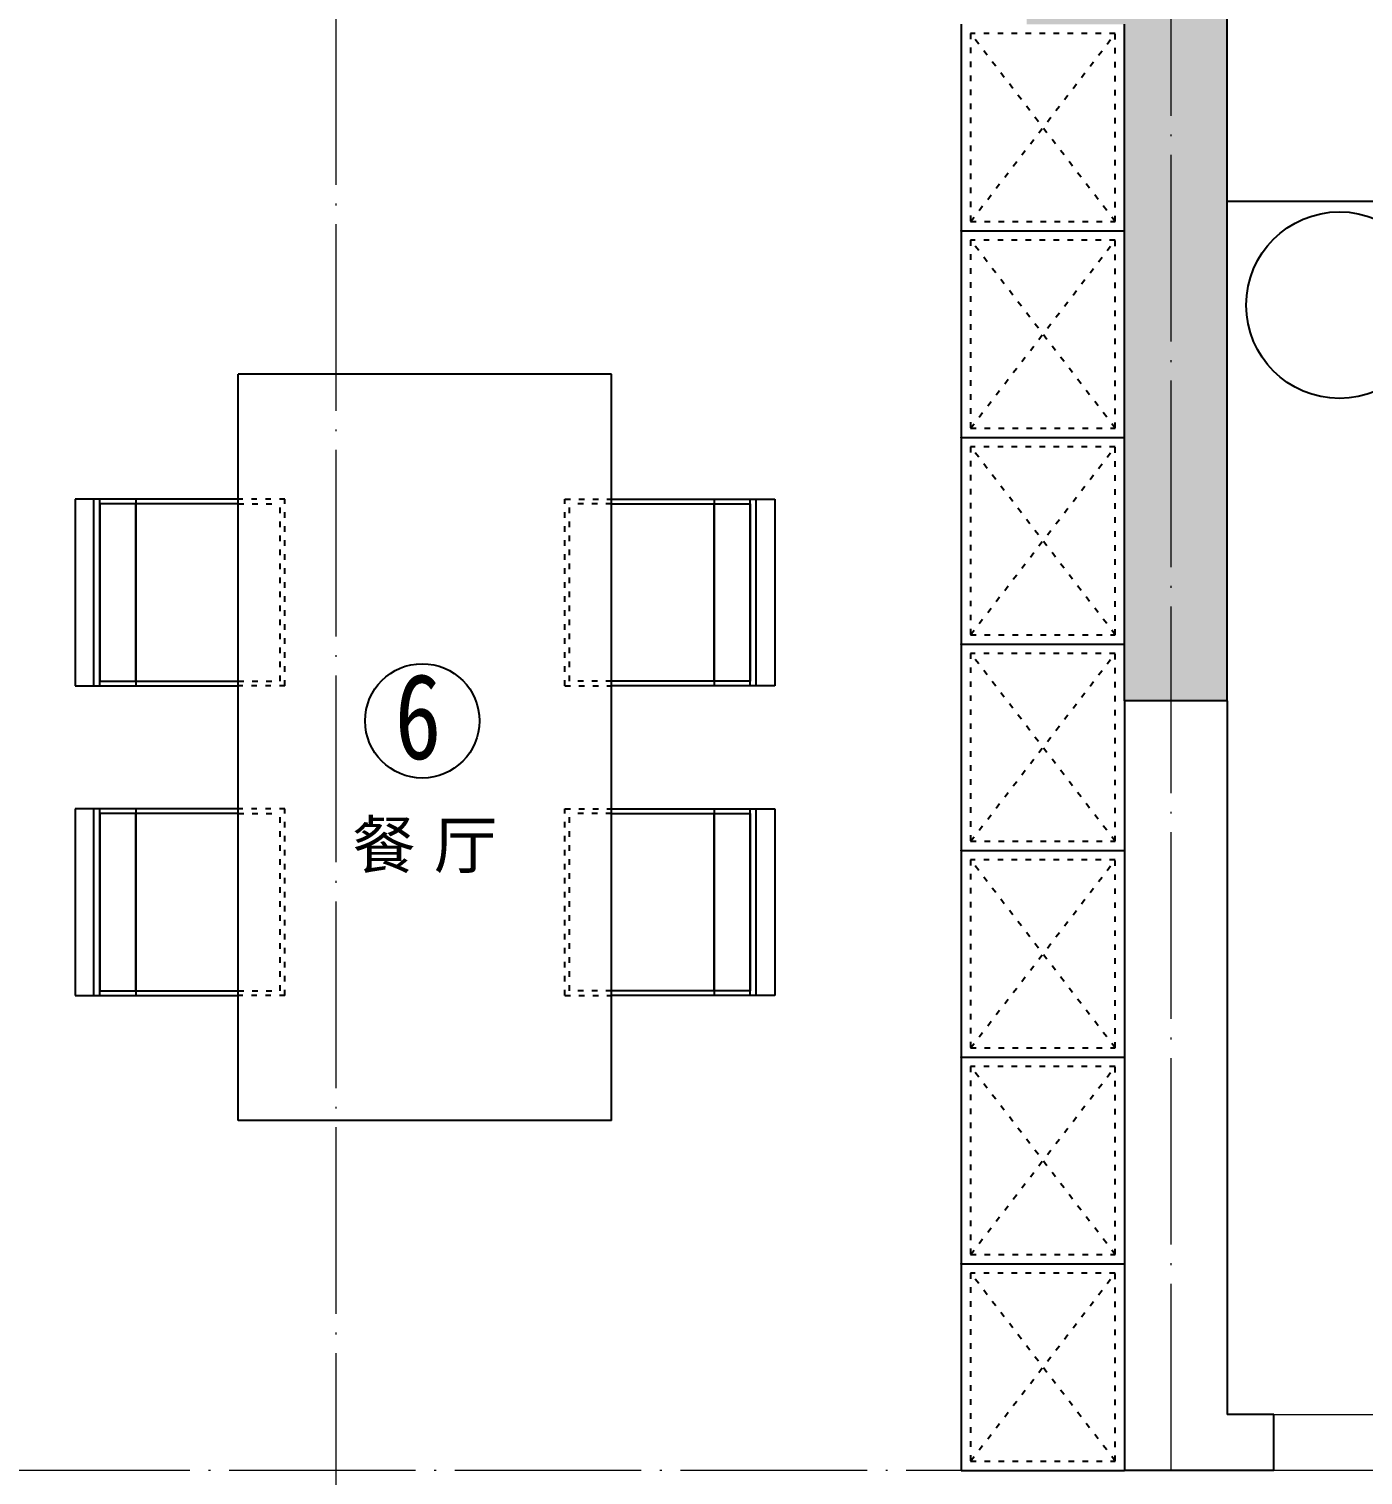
# Model space of a CAD drawing. Header units: inches. Extents: x -50945 to 250244, y -404780 to 18493.
# Drawn here: x 108350 to 111210, y -325140 to -322040 of the extents above; entities that cross this region are included whole.
import ezdxf

# ---------------------------------------------------------------- set-up
doc = ezdxf.new("R2010")
doc.units = ezdxf.units.IN
doc.header["$MEASUREMENT"] = 0
doc.linetypes.add('ACAD_ISO03W100', pattern=[30, 12, -18])
doc.linetypes.add('DOTE', pattern=[2.42, 2, -0.2, 0.02, -0.2])
for name, color, linetype in [('D-ARCHI', 250, 'Continuous'), ('EVH 立面填充', 8, 'Continuous'), ('IBS-182-原建筑非承重墙', 150, 'Continuous'), ('IBS-200-原建筑承重墙柱', 200, 'Continuous'), ('IDS-040-固定高家具', 40, 'Continuous'), ('IFF-51-活动家具', 51, 'Continuous'), ('房间编号', 50, 'Continuous')]:
    doc.layers.add(name, color=color, linetype=linetype)
doc.layers.add('门', color=65, linetype='Continuous', lineweight=13)
doc.styles.add('ARI', font='', dxfattribs={"width": 0.8, "height": 200})
doc.styles.add('MtXpl_Arial_Unicode_', font='Arial Unicode.ttf')
doc.styles.get('ARI').set_extended_font_data('SimSun')

msp = doc.modelspace()

# ---------------------------------------------------------------- hatches: boundary and pattern name
at = {"layer": 'EVH 立面填充'}
h = msp.add_hatch(color=256, dxfattribs=at)
h.dxf.hatch_style = 1
h.paths.add_polyline_path([(110698.67, -322030.4), (110698.67, -323480.4), (110918.67, -323480.4), (110918.67, -321790.4), (110488.67, -321790.4), (110488.67, -322030.4)])

# ---------------------------------------------------------------- linework, layer by layer
for p in [(110348.67, -322473.26), (110348.67, -322916.11), (110348.67, -323358.97), (110348.67, -323801.83), (110348.67, -324244.69), (110348.67, -324687.54)]:
    msp.add_point(p)
at = {"layer": 'D-ARCHI', "color": 251, "linetype": 'DOTE', "lineweight": 5, "ltscale": 200}
for p, q in [((109008.37, -332538.73), (109008.37, -317590.16)), ((110798.67, -325130.4), (110798.67, -317590.16)), ((116438.67, -325130.4), (96111.41, -325130.4))]:
    msp.add_line(p, q, dxfattribs=at)
at = {"layer": 'IBS-182-原建筑非承重墙'}
for p, q in [((110698.67, -323480.4), (110698.67, -325130.4)), ((110918.67, -323480.4), (110918.67, -325010.4)), ((111018.67, -325010.4), (110918.67, -325010.4)), ((111018.67, -325130.4), (111018.67, -325010.4)), ((111018.67, -325130.4), (110698.67, -325130.4))]:
    msp.add_line(p, q, dxfattribs=at)
at = {"layer": 'IBS-200-原建筑承重墙柱', "ltscale": 0.02}
for p, q in [((110918.67, -323480.4), (110918.67, -321790.4)), ((110698.67, -323480.4), (110698.67, -322030.4)), ((110918.67, -323480.4), (110698.67, -323480.4))]:
    msp.add_line(p, q, dxfattribs=at)
at = {"layer": 'IDS-040-固定高家具'}
for p, q in [((110348.67, -322030.4), (110348.67, -325130.4)), ((113498.67, -322410.4), (110918.67, -322410.4)), ((110348.67, -322473.26), (110698.67, -322473.26)), ((110348.67, -322916.11), (110698.67, -322916.11)), ((110348.67, -323358.97), (110698.67, -323358.97)), ((110348.67, -323801.83), (110698.67, -323801.83)), ((110348.67, -324244.69), (110698.67, -324244.69)), ((110348.67, -324687.54), (110698.67, -324687.54)), ((110348.67, -325130.4), (110698.67, -325130.4))]:
    msp.add_line(p, q, dxfattribs=at)
at = {"layer": 'IDS-040-固定高家具', "linetype": 'ACAD_ISO03W100'}
for p, q in [((110368.67, -322453.26), (110678.67, -322050.4)), ((110678.67, -322453.26), (110368.67, -322050.4)), ((110368.67, -322896.11), (110678.67, -322493.26)), ((110678.67, -322896.11), (110368.67, -322493.26)), ((110368.67, -323338.97), (110678.67, -322936.11)), ((110678.67, -323338.97), (110368.67, -322936.11)), ((110368.67, -323781.83), (110678.67, -323378.97)), ((110678.67, -323781.83), (110368.67, -323378.97)), ((110368.67, -324224.69), (110678.67, -323821.83)), ((110678.67, -324224.69), (110368.67, -323821.83)), ((110368.67, -324667.54), (110678.67, -324264.69)), ((110678.67, -324667.54), (110368.67, -324264.69)), ((110368.67, -325110.4), (110678.67, -324707.54)), ((110678.67, -325110.4), (110368.67, -324707.54))]:
    msp.add_line(p, q, dxfattribs=at)
for points in [[(110368.67, -322453.26), (110678.67, -322453.26), (110678.67, -322050.4), (110368.67, -322050.4)], [(110368.67, -322896.11), (110678.67, -322896.11), (110678.67, -322493.26), (110368.67, -322493.26)], [(110368.67, -323338.97), (110678.67, -323338.97), (110678.67, -322936.11), (110368.67, -322936.11)], [(110368.67, -323781.83), (110678.67, -323781.83), (110678.67, -323378.97), (110368.67, -323378.97)], [(110368.67, -324224.69), (110678.67, -324224.69), (110678.67, -323821.83), (110368.67, -323821.83)], [(110368.67, -324667.54), (110678.67, -324667.54), (110678.67, -324264.69), (110368.67, -324264.69)], [(110368.67, -325110.4), (110678.67, -325110.4), (110678.67, -324707.54), (110368.67, -324707.54)]]:
    msp.add_lwpolyline(points, close=True, dxfattribs=at)
at = {"layer": 'IDS-040-固定高家具'}
msp.add_circle((111159.52, -322632.48), 200, dxfattribs=at)
at = {"layer": 'IFF-51-活动家具'}
for p, q in [((109598.67, -322780.4, 0), (108798.67, -322780.4, 0)), ((108798.67, -324380.4, 0), (108798.67, -322780.4)), ((109598.67, -324380.4), (109598.67, -322780.4)), ((108798.67, -323048.62, 0), (108448.67, -323048.62, 0)), ((108448.67, -323048.62, 0), (108448.67, -323448.62, 0)), ((108488.67, -323048.62, 0), (108448.67, -323048.62, 0)), ((108488.67, -323448.62, 0), (108488.67, -323048.62, 0)), ((108501.43, -323448.62, 0), (108501.43, -323048.62, 0)), ((108578.67, -323048.62, 0), (108578.67, -323448.62, 0)), ((109598.67, -323048.62, 0), (109948.67, -323048.62, 0)), ((109818.67, -323048.62, 0), (109818.67, -323448.62, 0)), ((109895.91, -323448.62, 0), (109895.91, -323048.62, 0)), ((109908.67, -323448.62, 0), (109908.67, -323048.62, 0)), ((109908.67, -323048.62, 0), (109948.67, -323048.62, 0)), ((109948.67, -323048.62, 0), (109948.67, -323448.62, 0)), ((108501.43, -323058.62, 0), (108501.43, -323438.62, 0)), ((108578.67, -323058.62, 0), (108501.43, -323058.62, 0)), ((108578.67, -323058.62, 0), (108578.67, -323438.62, 0)), ((108798.67, -323058.62, 0), (108578.67, -323058.62, 0)), ((108578.67, -323438.62, 0), (108578.67, -323058.62, 0)), ((109598.67, -323058.62, 0), (109818.67, -323058.62, 0)), ((109818.67, -323058.62, 0), (109818.67, -323438.62, 0)), ((109818.67, -323438.62, 0), (109818.67, -323058.62, 0)), ((109818.67, -323058.62, 0), (109895.91, -323058.62, 0)), ((109895.91, -323058.62, 0), (109895.91, -323438.62, 0)), ((108448.67, -323448.62, 0), (108798.67, -323448.62, 0)), ((108448.67, -323448.62, 0), (108488.67, -323448.62, 0)), ((108501.43, -323438.62, 0), (108578.67, -323438.62, 0)), ((108578.67, -323438.62, 0), (108798.67, -323438.62, 0)), ((109948.67, -323448.62, 0), (109598.67, -323448.62, 0)), ((109818.67, -323438.62, 0), (109598.68, -323438.62, 0)), ((109895.91, -323438.62, 0), (109818.67, -323438.62, 0)), ((109948.67, -323448.62, 0), (109908.67, -323448.62, 0)), ((108798.67, -323712.23, 0), (108448.67, -323712.23, 0)), ((108448.67, -323712.23, 0), (108448.67, -324112.23, 0)), ((108488.67, -323712.23, 0), (108448.67, -323712.23, 0)), ((108488.67, -324112.23, 0), (108488.67, -323712.23, 0)), ((108501.43, -324112.23, 0), (108501.43, -323712.23, 0)), ((108501.43, -323722.23, 0), (108501.43, -324102.23, 0)), ((108578.67, -323722.23, 0), (108501.43, -323722.23, 0)), ((108578.67, -323712.23, 0), (108578.67, -324112.23, 0)), ((108578.67, -323722.23, 0), (108578.67, -324102.23, 0)), ((108798.67, -323722.23, 0), (108578.67, -323722.23, 0)), ((108578.67, -324102.23, 0), (108578.67, -323722.23, 0)), ((109598.67, -323712.23, 0), (109948.67, -323712.23, 0)), ((109598.67, -323722.23, 0), (109818.67, -323722.23, 0)), ((109818.67, -323712.23, 0), (109818.67, -324112.23, 0)), ((109818.67, -323722.23, 0), (109818.67, -324102.23, 0)), ((109818.67, -324102.23, 0), (109818.67, -323722.23, 0)), ((109818.67, -323722.23, 0), (109895.91, -323722.23, 0)), ((109895.91, -324112.23, 0), (109895.91, -323712.23, 0)), ((109895.91, -323722.23, 0), (109895.91, -324102.23, 0)), ((109908.67, -324112.23, 0), (109908.67, -323712.23, 0)), ((109908.67, -323712.23, 0), (109948.67, -323712.23, 0)), ((109948.67, -323712.23, 0), (109948.67, -324112.23, 0)), ((108501.43, -324102.23, 0), (108578.67, -324102.23, 0)), ((108578.67, -324102.23, 0), (108798.67, -324102.23, 0)), ((109818.67, -324102.23, 0), (109598.68, -324102.23, 0)), ((109895.91, -324102.23, 0), (109818.67, -324102.23, 0)), ((108448.67, -324112.23, 0), (108798.67, -324112.23, 0)), ((108448.67, -324112.23, 0), (108488.67, -324112.23, 0)), ((109948.67, -324112.23, 0), (109598.67, -324112.23, 0)), ((109948.67, -324112.23, 0), (109908.67, -324112.23, 0)), ((109598.67, -324380.4, 0), (108798.67, -324380.4, 0))]:
    msp.add_line(p, q, dxfattribs=at)
at = {"layer": 'IFF-51-活动家具', "linetype": 'ACAD_ISO03W100'}
for p, q in [((108898.67, -323048.62, 0), (108798.67, -323048.62, 0)), ((108898.67, -323448.62, 0), (108898.67, -323048.62, 0)), ((109498.67, -323448.62, 0), (109498.67, -323048.62, 0)), ((109498.67, -323048.62, 0), (109598.67, -323048.62, 0)), ((108798.67, -323058.62, 0), (108888.67, -323058.62, 0)), ((108888.67, -323438.62, 0), (108888.67, -323058.62, 0)), ((109508.67, -323438.62, 0), (109508.67, -323058.62, 0)), ((109598.68, -323058.62, 0), (109508.67, -323058.62, 0)), ((108798.67, -323438.62, 0), (108888.67, -323438.62, 0)), ((108898.67, -323448.62, 0), (108798.67, -323448.62, 0)), ((109498.67, -323448.62, 0), (109598.67, -323448.62, 0)), ((109598.68, -323438.62, 0), (109508.67, -323438.62, 0)), ((108898.67, -323712.23, 0), (108798.67, -323712.23, 0)), ((108798.67, -323722.23, 0), (108888.67, -323722.23, 0)), ((108888.67, -324102.23, 0), (108888.67, -323722.23, 0)), ((108898.67, -324112.23, 0), (108898.67, -323712.23, 0)), ((109498.67, -324112.23, 0), (109498.67, -323712.23, 0)), ((109498.67, -323712.23, 0), (109598.67, -323712.23, 0)), ((109508.67, -324102.23, 0), (109508.67, -323722.23, 0)), ((109598.68, -323722.23, 0), (109508.67, -323722.23, 0)), ((108798.67, -324102.23, 0), (108888.67, -324102.23, 0)), ((109598.68, -324102.23, 0), (109508.67, -324102.23, 0)), ((108898.67, -324112.23, 0), (108798.67, -324112.23, 0)), ((109498.67, -324112.23, 0), (109598.67, -324112.23, 0))]:
    msp.add_line(p, q, dxfattribs=at)
at = {"layer": '房间编号'}
msp.add_circle((109193.07, -323523.71), 122.5, dxfattribs=at)
at = {"layer": '门', "color": 8, "lineweight": 5}
msp.add_lwpolyline([(111018.67, -325010.4), (111898.67, -325010.4), (111898.67, -325130.4), (111018.67, -325130.4)], close=True, dxfattribs=at)

# ---------------------------------------------------------------- texts
at = {"layer": '房间编号', "color": 8, "style": 'MtXpl_Arial_Unicode_'}
msp.add_text('餐 厅', height=100, dxfattribs=at).set_placement((109042.47, -323839.47))
at = {"layer": '房间编号', "insert": (109234, -323421.83), "char_height": 183.75, "width": 2606.4647, "attachment_point": 3, "style": 'ARI'}
msp.add_mtext('6', dxfattribs=at)

doc.saveas('drawing.dxf')
